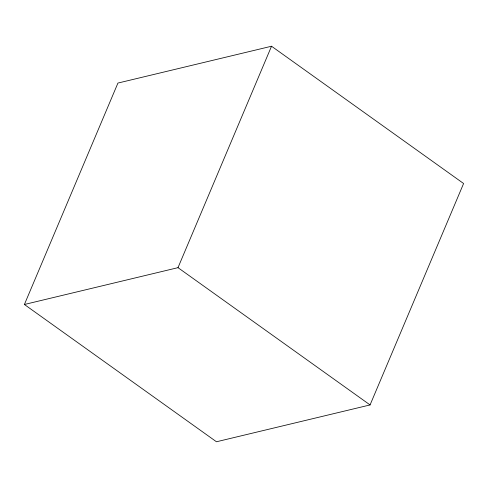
<?xml version="1.0" encoding="UTF-8"?>
<svg xmlns="http://www.w3.org/2000/svg" width="488" height="488" viewBox="0 0 488 488"><rect width="100%" height="100%" fill="white"/><g stroke="black" fill="none" stroke-linecap="round" stroke-linejoin="round"><path stroke-width="0.73" d="M24.4 304.488L117.931 83.064L271.529 46.232L463.6 183.512L370.069 404.936L216.471 441.768L24.4 304.488L177.998 267.662L370.069 404.936M177.998 267.662L271.529 46.232"/></g></svg>
